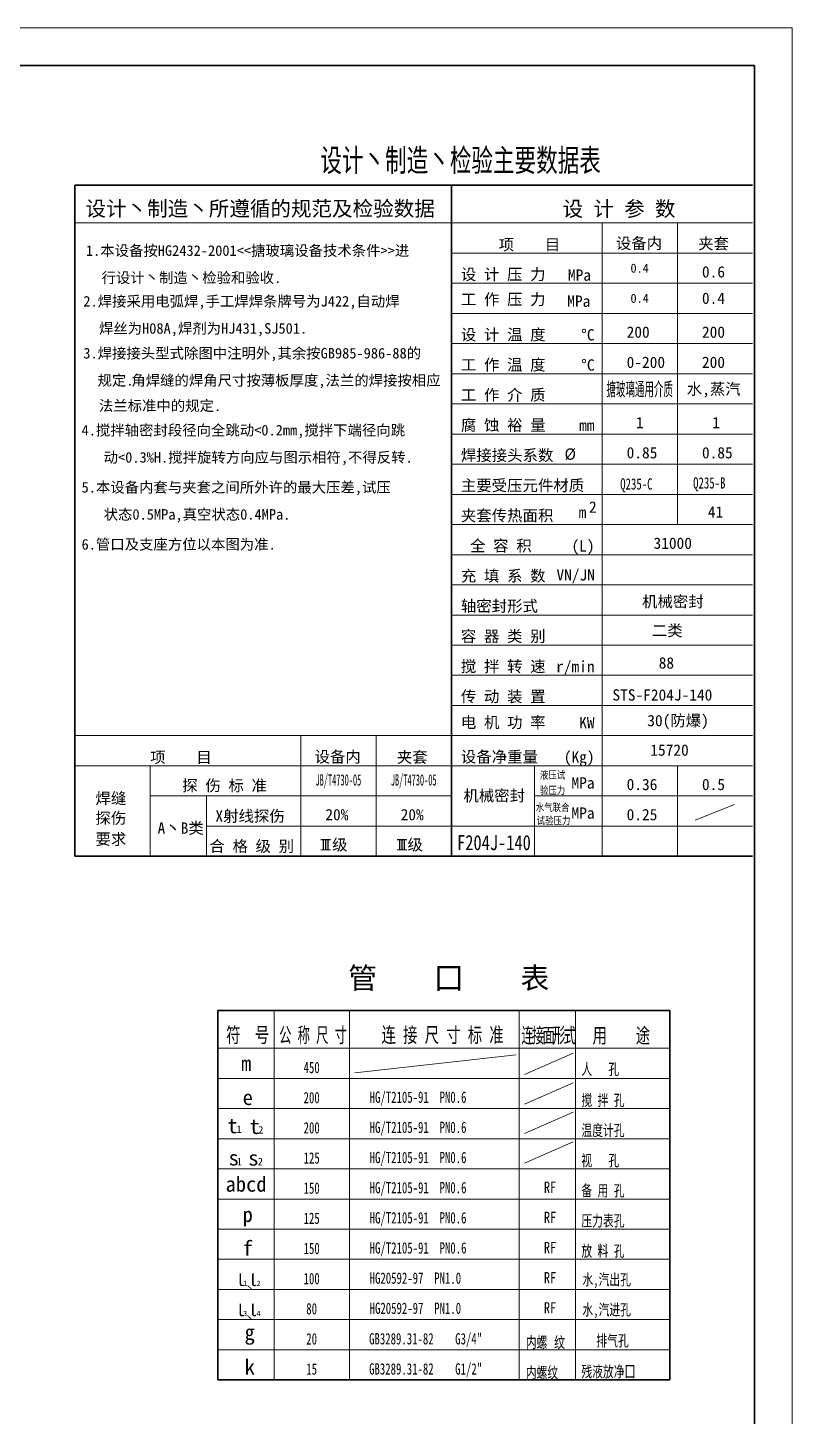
# Model space of a CAD drawing. Header units: millimetres. Extents: x 20551 to 32269, y 260 to 15110.
# Drawn here: x 27194 to 32269, y 5901 to 15110 of the extents above; entities that cross this region are included whole.
import ezdxf
from ezdxf.enums import TextEntityAlignment as Align

# ---------------------------------------------------------------- set-up
doc = ezdxf.new("R2010")
doc.units = ezdxf.units.MM
doc.header["$LTSCALE"] = 100
doc.layers.get('0').update_dxf_attribs({"color": 1, "lineweight": 35})
doc.layers.add('16', color=7, linetype='Continuous', lineweight=18)
doc.layers.add('dim', color=7, linetype='Continuous', lineweight=18)
doc.styles.get("Standard").update_dxf_attribs({"font": ''})
doc.styles.get('Standard').set_extended_font_data('SimSun')

msp = doc.modelspace()

# ---------------------------------------------------------------- linework, layer by layer
for p, q in [((32018.58791, 14860.22673), (21176.13115, 14860.22673)), ((32018.58791, 510.22673), (32018.58791, 14860.22673)), ((27505.82101, 14065.42885), (27505.82101, 9615.42885)), ((27505.82101, 14065.42885), (27505.82101, 9615.42885)), ((27505.82101, 14065.42885), (32005.82101, 14065.42885)), ((27505.82101, 14065.42885), (32005.82101, 14065.42885)), ((30005.82101, 14065.42885), (30005.82101, 9615.42885)), ((30005.82101, 14065.42885), (30005.82101, 9615.42885)), ((27505.82101, 9615.42885), (32005.82101, 9615.42885)), ((27505.82101, 9615.42885), (32005.82101, 9615.42885)), ((28455.63407, 8592.00594), (31455.63407, 8592.00594)), ((28455.63407, 8592.00594), (28455.63407, 6142.00594)), ((31455.63407, 8592.00594), (31455.63407, 6142.00594)), ((28455.63407, 6142.00594), (31455.63407, 6142.00594))]:
    msp.add_line(p, q)
at = {"layer": '16'}
for p, q in [((32268.58791, 15110.22673), (20551.13115, 15110.22673)), ((32268.58791, 260.22673), (32268.58791, 15110.22673))]:
    msp.add_line(p, q, dxfattribs=at)
at = {"layer": 'dim'}
for p, q in [((27505.82101, 13815.42885), (32005.82101, 13815.42885)), ((31005.82101, 13815.42885), (31005.82101, 9615.42885)), ((31005.82101, 13815.42885), (31005.82101, 9615.42885)), ((31505.82101, 13815.42885), (31505.82101, 11815.42885)), ((31505.82101, 13815.42885), (31505.82101, 11815.42885)), ((30005.82101, 13615.42885), (32005.82101, 13615.42885)), ((30005.82101, 13615.42885), (32005.82101, 13615.42885)), ((30005.82101, 13415.42885), (32005.82101, 13415.42885)), ((30005.82101, 13415.42885), (32005.82101, 13415.42885)), ((30005.82101, 13215.42885), (32005.82101, 13215.42885)), ((30005.82101, 13215.42885), (32005.82101, 13215.42885)), ((30558.04935, 13215.42885), (31505.82101, 13215.42885)), ((30558.04935, 13215.42885), (31505.82101, 13215.42885)), ((30005.82101, 13015.42885), (32005.82101, 13015.42885)), ((30005.82101, 13015.42885), (32005.82101, 13015.42885)), ((30005.82101, 12815.42885), (32005.82101, 12815.42885)), ((30005.82101, 12815.42885), (32005.82101, 12815.42885)), ((30005.82101, 12615.42885), (32005.82101, 12615.42885)), ((30005.82101, 12615.42885), (32005.82101, 12615.42885)), ((30005.82101, 12415.42885), (32005.82101, 12415.42885)), ((30005.82101, 12415.42885), (32005.82101, 12415.42885)), ((30005.82101, 12215.42885), (32005.82101, 12215.42885)), ((30005.82101, 12215.42885), (32005.82101, 12215.42885)), ((30005.82101, 12015.42885), (32005.82101, 12015.42885)), ((30005.82101, 12015.42885), (32005.82101, 12015.42885)), ((30005.82101, 11815.42885), (32005.82101, 11815.42885)), ((30005.82101, 11815.42885), (32005.82101, 11815.42885)), ((30005.82101, 11615.42885), (32005.82101, 11615.42885)), ((30005.82101, 11615.42885), (32005.82101, 11615.42885)), ((30005.82101, 11615.42885), (32005.82101, 11615.42885)), ((30005.82101, 11615.42885), (32005.82101, 11615.42885)), ((30005.82101, 11415.42885), (32005.82101, 11415.42885)), ((30005.82101, 11415.42885), (32005.82101, 11415.42885)), ((30005.82101, 11215.42885), (32005.82101, 11215.42885)), ((30005.82101, 11215.42885), (32005.82101, 11215.42885)), ((30005.82101, 11015.42885), (32005.82101, 11015.42885)), ((30005.82101, 11015.42885), (32005.82101, 11015.42885)), ((30005.82101, 10815.42885), (32005.82101, 10815.42885)), ((30005.82101, 10815.42885), (32005.82101, 10815.42885)), ((30005.82101, 10615.42885), (32005.82101, 10615.42885)), ((30005.82101, 10615.42885), (32005.82101, 10615.42885)), ((27505.82101, 10415.42885), (32005.82101, 10415.42885)), ((27505.82101, 10415.42885), (32005.82101, 10415.42885)), ((29005.82101, 10415.42885), (29005.82101, 9615.42885)), ((29005.82101, 10415.42885), (29005.82101, 9615.42885)), ((29505.82101, 10415.42885), (29505.82101, 9615.42885)), ((29505.82101, 10415.42885), (29505.82101, 9615.42885)), ((30005.82101, 10415.42885), (32005.82101, 10415.42885)), ((30005.82101, 10415.42885), (32005.82101, 10415.42885)), ((27505.82101, 10215.42885), (32005.82101, 10215.42885)), ((27505.82101, 10215.42885), (32005.82101, 10215.42885)), ((28005.82101, 10215.42885), (28005.82101, 9615.42885)), ((28005.82101, 10215.42885), (28005.82101, 9615.42885)), ((30558.04935, 10215.42885), (30558.04935, 9615.42885)), ((30558.04935, 10215.42885), (30558.04935, 9615.42885)), ((31505.82101, 10215.42885), (31505.82101, 9615.42885)), ((28005.82101, 10015.42885), (30005.82101, 10015.42885)), ((28005.82101, 10015.42885), (30005.82101, 10015.42885)), ((28380.82101, 10015.42885), (28380.82101, 9615.42885)), ((28380.82101, 10015.42885), (28380.82101, 9615.42885)), ((30558.04935, 10015.42885), (32005.82101, 10015.42885)), ((30558.04935, 10015.42885), (32005.82101, 10015.42885)), ((31623.87622, 9855.17273), (31885.45291, 9957.6084)), ((28380.82101, 9815.42885), (32005.82101, 9815.42885)), ((28380.82101, 9815.42885), (32005.82101, 9815.42885)), ((28830.63407, 8592.00594), (28830.63407, 6142.00594)), ((29330.63407, 8592.00594), (29330.63407, 6142.00594)), ((30455.63407, 8592.00594), (30455.63407, 6142.00594)), ((30830.63407, 8592.00594), (30830.63407, 6142.00594)), ((28455.63407, 8342.00594), (31455.63407, 8342.00594)), ((29365.72561, 8177.81472), (30436.23164, 8297.46944)), ((30490.31706, 8167.03359), (30814.78151, 8309.24209)), ((28455.63407, 8142.00594), (31455.63407, 8142.00594)), ((30490.31706, 7971.36908), (30814.78151, 8113.57758)), ((28455.63407, 7942.00594), (31455.63407, 7942.00594)), ((30490.31706, 7775.59809), (30814.78151, 7917.80659)), ((28455.63407, 7742.00594), (31455.63407, 7742.00594)), ((30490.31706, 7579.77382), (30814.78151, 7721.98232)), ((28455.63407, 7542.00594), (31455.63407, 7542.00594)), ((28455.63407, 7342.00594), (31455.63407, 7342.00594)), ((28455.63407, 7142.00594), (31455.63407, 7142.00594)), ((28455.63407, 6942.00594), (31455.63407, 6942.00594)), ((28455.63407, 6742.00594), (31455.63407, 6742.00594)), ((28455.63407, 6542.00594), (31455.63407, 6542.00594)), ((28455.63407, 6342.00594), (31455.63407, 6342.00594))]:
    msp.add_line(p, q, dxfattribs=at)

# ---------------------------------------------------------------- texts
for s, height, width, p in [('设计丶制造丶检验主要数据表', 150, 0.7, (29136.24175, 14156.64003)), ('Q235-C', 75, 0.7, (31126.7356, 12047.10313)), ('Q235-B', 75, 0.7, (31610.58223, 12054.06679)), ('液压试', 50, 0.8, (30593.63461, 10129.27565)), ('验压力', 50, 0.8, (30593.63461, 10027.14191)), ('水气联合', 50, 0.8, (30566.22223, 9913.84812)), ('试验压力', 50, 0.8, (30571.96097, 9827.13979)), ('符  号', 100, 0.7, (28510.78792, 8379.96994)), ('公 称 尺 寸', 100, 0.6, (28862.6105, 8379.62665)), ('连 接 尺 寸 标 准', 100, 0.7, (29542.43985, 8380.40904)), ('连', 100, 0.6, (30470.85699, 8377.49316)), ('接', 100, 0.6, (30540.85699, 8377.49316)), ('面', 100, 0.6, (30610.85699, 8377.49316)), ('形', 100, 0.6, (30680.15103, 8379.0579)), ('式', 100, 0.6, (30750.85699, 8377.49316)), ('用    途', 100, 0.7, (30943.20255, 8376.85889)), ('人   孔', 75, 0.7, (30868.85892, 8165.75418)), ('HG/T2105-91  PN0.6', 75, 0.7, (29463.31555, 7979.89192)), ('搅 拌 孔', 75, 0.7, (30868.85892, 7960.26003)), ('HG/T2105-91  PN0.6', 75, 0.7, (29463.31555, 7779.89192)), ('温度计孔', 75, 0.7, (30868.85892, 7760.26003)), ('HG/T2105-91  PN0.6', 75, 0.7, (29463.31555, 7579.89192)), ('视   孔', 75, 0.7, (30868.85892, 7560.26003)), ('HG/T2105-91  PN0.6', 75, 0.7, (29463.31555, 7379.89192)), ('备 用 孔', 75, 0.7, (30868.85892, 7360.26003)), ('HG/T2105-91  PN0.6', 75, 0.7, (29463.31555, 7179.89192)), ('压力表孔', 75, 0.7, (30868.85892, 7160.26003)), ('HG/T2105-91  PN0.6', 75, 0.7, (29463.31555, 6979.89192)), ('放 料 孔', 75, 0.7, (30868.85892, 6960.26003)), ('HG20592-97  PN1.0', 75, 0.7, (29463.31555, 6779.89192)), ('水,汽出孔', 75, 0.7, (30875.73217, 6770.24782)), ('HG20592-97  PN1.0', 75, 0.7, (29463.31555, 6579.89192)), ('水,汽进孔', 75, 0.7, (30875.73217, 6570.24782)), ('GB3289.31-82    G3/4"', 75, 0.7, (29459.85492, 6377.64033)), ('排气孔', 75, 0.7, (30968.30944, 6365.10775)), ('内螺', 75, 0.7, (30499.72012, 6353.68442)), ('纹', 75, 0.7, (30688.39957, 6353.68442)), ('GB3289.31-82    G1/2"', 75, 0.7, (29459.85492, 6177.64033)), ('内螺纹', 75, 0.7, (30499.72012, 6153.68442)), ('残液放净囗', 75, 0.7, (30868.85892, 6160.26003))]:
    msp.add_text(s, height=height, dxfattribs=dict(at, width=width)).set_placement(p)
for s, height, p in [('设计丶制造丶所遵循的规范及检验数据', 100, (27577.07892, 13861.05084)), ('设 计 参 数', 100, (30743.93236, 13859.42586)), ('设备内', 75, (31097.73614, 13643.44577)), ('设备内', 75, (31097.73614, 13643.44577)), ('夹套', 75, (31644.1157, 13641.17139)), ('夹套', 75, (31644.1157, 13641.17139)), ('1.本设备按HG2432-2001<<搪玻璃设备技术条件>>进', 70, (27580.06873, 13597.43077)), ('项    目', 75, (30320.11602, 13634.10199)), ('项    目', 75, (30320.11602, 13634.10199)), ('行设计丶制造丶检验和验收.', 70, (27683.45657, 13417.41778)), ('设 计 压 力', 75, (30068.98056, 13437.48654)), ('设 计 压 力', 75, (30068.98056, 13437.48654)), ('0.6', 75, (31669.25953, 13454.06679)), ('工 作 压 力', 75, (30068.98056, 13271.45236)), ('0.4', 75, (31669.25953, 13279.0208)), ('2.焊接采用电弧焊,手工焊焊条牌号为J422,自动焊', 70, (27562.83742, 13261.40846)), ('焊丝为H08A,焊剂为HJ431,SJ501.', 70, (27666.22526, 13081.39547)), ('设 计 温 度', 75, (30068.98056, 13037.48654)), ('200', 75, (31169.25953, 13054.06679)), ('200', 75, (31669.25953, 13054.06679)), ('3.焊接接头型式除图中注明外,其余按GB985-986-88的', 70, (27562.83742, 12916.77072)), ('工 作 温 度', 75, (30068.98056, 12837.48654)), ('0-200', 75, (31169.25953, 12854.06679)), ('200', 75, (31669.25953, 12854.06679)), ('规定.', 70, (27657.24046, 12736.75774)), ('角焊缝的焊角尺寸按薄板厚度,法兰的焊接按相应', 70, (27881.46196, 12736.75774)), ('工 作 介 质', 75, (30068.98056, 12637.48654)), ('水,蒸汽', 75, (31568.51293, 12676.70682)), ('法兰标准中的规定.', 70, (27666.22526, 12568.61632)), ('1', 75, (31231.13029, 12454.06679)), ('1', 75, (31738.14287, 12454.06679)), ('4.搅拌轴密封段径向全跳动<0.2mm,搅拌下端径向跳', 70, (27551.27994, 12406.15124)), ('腐 蚀 裕 量', 75, (30068.98056, 12437.48654)), ('动<0.3%H.搅拌旋转方向应与图示相符,不得反转.', 70, (27697.74604, 12226.13825)), ('焊接接头系数', 75, (30068.98056, 12237.48654)), ('0.85', 75, (31169.25953, 12254.06679)), ('0.85', 75, (31169.25953, 12254.06679)), ('0.8', 75, (31669.25953, 12254.06679)), ('0.85', 75, (31669.25953, 12254.06679)), ('5.本设备内套与夹套之间所外许的最大压差,试压', 70, (27551.27994, 12027.66128)), ('主要受压元件材质', 75, (30068.98056, 12037.48654)), ('主要受压元件材质', 75, (30068.98056, 12037.48654)), ('状态0.5MPa,真空状态0.4MPa.', 70, (27697.74604, 11847.6483)), ('夹套传热面积', 75, (30068.98056, 11837.48654)), ('夹套传热面积', 75, (30068.98056, 11837.48654)), ('41', 75, (31708.27612, 11861.15715)), ('6.管口及支座方位以本图为准.', 70, (27551.27994, 11649.18028)), ('6.管口及支座方位以本图为准.', 70, (27551.27994, 11649.18028)), ('全 容 积', 75, (30129.77829, 11637.48654)), ('31000', 75, (31347.85437, 11654.14266)), ('充 填 系 数', 75, (30068.98056, 11437.48654)), ('充 填 系 数', 75, (30068.98056, 11437.48654)), ('机械密封', 75, (31271.5743, 11267.11202)), ('轴密封形式', 75, (30068.98056, 11237.48654)), ('轴密封形式', 75, (30068.98056, 11237.48654)), ('二类', 75, (31336.90408, 11075.00388)), ('容 器 类 别', 75, (30068.98056, 11037.48654)), ('容 器 类 别', 75, (30068.98056, 11037.48654)), ('搅 拌 转 速', 75, (30068.98056, 10837.48654)), ('搅 拌 转 速', 75, (30068.98056, 10837.48654)), ('88', 75, (31382.1204, 10860.3358)), ('传 动 装 置', 75, (30068.98056, 10637.48654)), ('传 动 装 置', 75, (30068.98056, 10637.48654)), ('STS-F204J-140', 75, (31074.8652, 10647.67572)), ('电 机 功 率', 75, (30068.98056, 10465.84876)), ('电 机 功 率', 75, (30068.98056, 10465.84876)), ('30(防爆)', 75, (31306.4191, 10477.73284)), ('项    目', 75, (28006.77237, 10234.6728)), ('项    目', 75, (28006.77237, 10234.6728)), ('设备内', 75, (29097.73614, 10237.52957)), ('设备内', 75, (29097.73614, 10237.52957)), ('夹套', 75, (29644.1157, 10235.2552)), ('夹套', 75, (29644.1157, 10235.2552)), ('设备净重量', 75, (30068.98056, 10237.48654)), ('设备净重量', 75, (30068.98056, 10237.48654)), ('15720', 75, (31326.50006, 10282.08665)), ('探 伤 标 准', 75, (28219.37866, 10046.96548)), ('探 伤 标 准', 75, (28219.37866, 10046.96548)), ('焊缝', 75, (27643.41986, 9962.07757)), ('焊缝', 75, (27643.41986, 9962.07757)), ('机械密封', 75, (30085.77886, 9979.88753)), ('0.36', 75, (31169.25953, 10054.06679)), ('0.5', 75, (31669.25953, 10054.06679)), ('探伤', 75, (27643.41986, 9831.14888)), ('探伤', 75, (27643.41986, 9831.14888)), ('X射线探伤', 75, (28439.6637, 9844.71858)), ('X射线探伤', 75, (28439.6637, 9844.71858)), ('20%', 75, (29169.25953, 9854.06679)), ('20%', 75, (29169.25953, 9854.06679)), ('20%', 75, (29669.25953, 9854.06679)), ('20%', 75, (29669.25953, 9854.06679)), ('0.25', 75, (31169.25953, 9854.06679)), ('要求', 75, (27643.41986, 9691.43823)), ('要求', 75, (27643.41986, 9691.43823)), ('A丶B类', 75, (28055.67413, 9764.64601)), ('A丶B类', 75, (28055.67413, 9764.64601)), ('合 格 级 别', 75, (28399.62583, 9644.69912)), ('I', 75, (29130.90308, 9654.06679)), ('I', 75, (29130.90308, 9654.06679)), ('I', 75, (29145.88308, 9654.06679)), ('I', 75, (29145.88308, 9654.06679)), ('I', 75, (29160.86308, 9654.06679)), ('I', 75, (29160.86308, 9654.06679)), ('级', 75, (29214.19953, 9654.06679)), ('级', 75, (29214.19953, 9654.06679)), ('I', 75, (29637.5331, 9654.06679)), ('I', 75, (29637.5331, 9654.06679)), ('I', 75, (29652.5131, 9654.06679)), ('I', 75, (29652.5131, 9654.06679)), ('I', 75, (29667.4931, 9654.06679)), ('I', 75, (29667.4931, 9654.06679)), ('级', 75, (29714.19953, 9654.06679)), ('级', 75, (29714.19953, 9654.06679)), ('管    囗    表', 140, (29321.19366, 8737.46538)), ('m', 100, (28609.82601, 8191.72672)), ('t', 100, (28519.30511, 7777.98571)), ('1', 50, (28580.00828, 7780.23433)), ('t', 100, (28666.08415, 7773.11314)), ('2', 50, (28723.95078, 7775.8501)), ('s', 100, (28527.26764, 7564.56631)), ('1', 50, (28581.96825, 7565.44901)), ('s', 100, (28658.3048, 7563.62221)), ('2', 50, (28721.09325, 7565.44901)), ('l', 80, (28579.28333, 6764.92919)), ('l', 80, (28661.90664, 6764.92865)), ('1', 35, (28622.97741, 6765.34669)), ('丶', 50, (28631.40519, 6727.62532)), ('2', 35, (28711.87435, 6765.34669)), ('l', 80, (28579.28333, 6564.92919)), ('l', 80, (28661.90664, 6564.92865)), ('3', 35, (28622.97741, 6565.34669)), ('丶', 50, (28631.40519, 6527.62532)), ('4', 35, (28711.87435, 6565.34669))]:
    msp.add_text(s, height=height, dxfattribs=at).set_placement(p)
for s, height, p in [('0.4', 60, (31255.82101, 13515.42885)), ('0.4', 60, (31255.82101, 13315.42885)), ('abcd', 100, (28643.13407, 7442.00594))]:
    msp.add_text(s, height=height, dxfattribs=at).set_placement(p, align=Align.MIDDLE)
for s, p in [('MPa', (30932.73365, 13432.47414)), ('MPa', (30928.36, 13259.58894)), ('%%dC', (30956.37431, 13036.12435)), ('%%dC', (30956.37431, 13036.12435)), ('%%dC', (30956.37431, 12836.12435)), ('%%dC', (30956.37431, 12836.12435)), ('mm', (30956.37431, 12436.12435)), ('mm', (30956.37431, 12436.12435)), ('%%c', (30832.89031, 12245.38596)), ('m', (30901.77963, 11859.46543)), ('m', (30901.77963, 11859.46543)), ('2', (30970.24348, 11893.4863)), ('2', (30970.24348, 11893.4863)), ('(L)', (30956.37431, 11636.12435)), ('(L)', (30956.37431, 11636.12435)), ('VN/JN', (30958.58331, 11444.34926)), ('VN/JN', (30958.58331, 11444.34926)), ('r/min', (30956.37431, 10836.12435)), ('r/min', (30956.37431, 10836.12435)), ('KW', (30956.37431, 10464.48657)), ('KW', (30956.37431, 10464.48657)), ('(Kg)', (30956.37431, 10236.12435)), ('(Kg)', (30956.37431, 10236.12435)), ('MPa', (30956.37431, 10064.24668)), ('MPa', (30956.37431, 10064.24668)), ('MPa', (30956.37431, 9864.24668)), ('MPa', (30956.37431, 9864.24668))]:
    msp.add_text(s, height=75, dxfattribs=at).set_placement(p, align=Align.RIGHT)
for s, height, width, p in [('搪玻璃通用介质', 90, 0.5, (31255.82101, 12715.42885)), ('JB/T4730-05', 75, 0.516129, (29255.82101, 10115.42885)), ('JB/T4730-05', 75, 0.516129, (29755.82101, 10115.42885))]:
    msp.add_text(s, height=height, dxfattribs=dict(at, width=width)).set_placement(p, align=Align.MIDDLE)
at = {"layer": 'dim', "width": 0.8}
msp.add_text('F204J-140', height=100, dxfattribs=at).set_placement((30533.3706, 9655.82253), align=Align.RIGHT)
at = {"layer": 'dim'}
for s, width, p in [('450', 0.7, (29078.51668, 8176.90825)), ('200', 0.7, (29078.51668, 7976.90825)), ('200', 0.7, (29078.51668, 7776.90825)), ('125', 0.7, (29078.51668, 7576.90825)), ('150', 0.7, (29078.51668, 7376.90825)), ('RF', 0.8, (30660.67886, 7382.74006)), ('125', 0.7, (29078.51668, 7176.90825)), ('RF', 0.8, (30660.67886, 7182.74006)), ('150', 0.7, (29078.51668, 6976.90825)), ('RF', 0.8, (30660.67886, 6982.74006)), ('100', 0.7, (29078.51668, 6776.90825)), ('RF', 0.8, (30660.67886, 6782.74006)), ('80', 0.7, (29078.51668, 6576.90825)), ('RF', 0.8, (30660.67886, 6582.74006)), ('20', 0.7, (29078.51668, 6376.90825)), ('15', 0.7, (29078.51668, 6176.90825))]:
    msp.add_text(s, height=75, dxfattribs=dict(at, width=width)).set_placement(p, align=Align.CENTER)
for s, p in [('e', (28654.23075, 7965.44901)), ('p', (28654.23075, 7189.18319)), ('f', (28654.23075, 6965.44901)), ('g', (28667.28571, 6407.82437)), ('k', (28667.28571, 6177.80182))]:
    msp.add_text(s, height=100, dxfattribs=at).set_placement(p, align=Align.CENTER)

doc.saveas('drawing.dxf')
